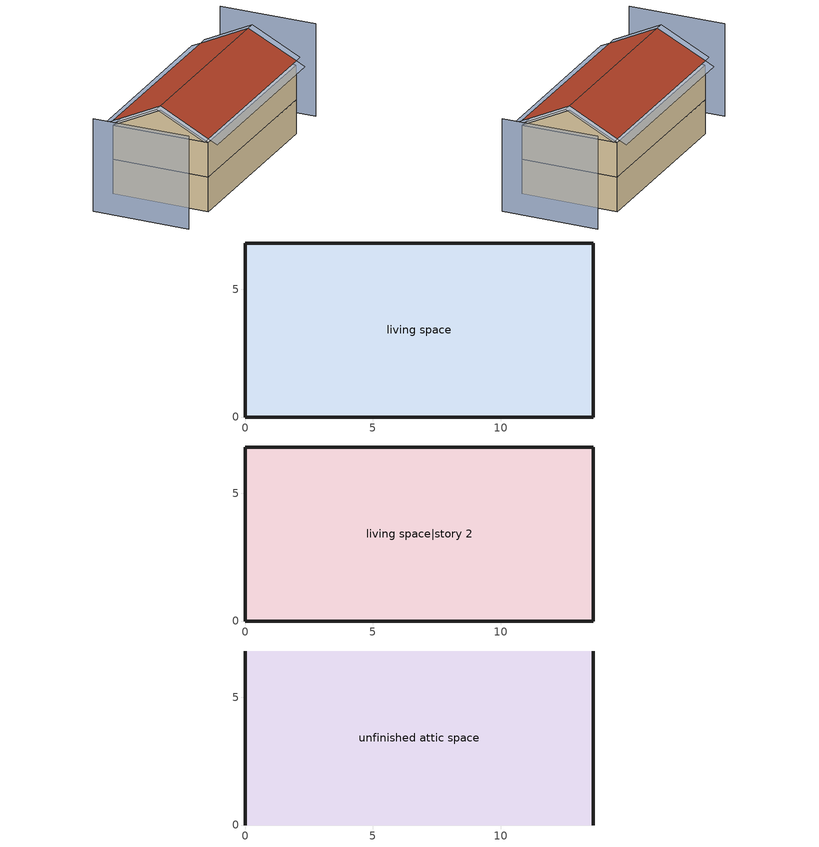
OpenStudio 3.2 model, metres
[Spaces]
living space
 floor foundation: 0,0 0,6.82 13.63,6.82 13.63,0 z0
 wall outside: 0,6.82 0,0 13.63,0 13.63,6.82 0,6.82 z0:2.44
living space|story 2
 floor to living space: 0,0 0,6.82 13.63,6.82 13.63,0 z2.44
 wall outside: 0,6.82 0,0 13.63,0 13.63,6.82 0,6.82 z2.44:4.88
unfinished attic space
 floor to living space|story 2: 0,6.82 13.63,6.82 13.63,0 0,0 z4.88
 wall outside: 0,3.41,6.58 0,6.82,4.88 0,0,4.88; 13.63,3.41,6.58 13.63,0,4.88 13.63,6.82,4.88
 roof outside: 13.63,3.41,6.89 0,3.41,6.89 0,0,5.18 13.63,0,5.18; 0,3.41,6.89 13.63,3.41,6.89 13.63,6.82,5.18 0,6.82,5.18
shading: -3.05,6.82 -3.05,0 / 16.68,0 16.68,6.82 z0:6.58; -0.61,6.82,5.18 -0.61,3.41,6.89 0,3.41,6.89 0,6.82,5.18; 14.24,3.41,6.89 14.24,6.82,5.18 13.63,6.82,5.18 13.63,3.41,6.89; 13.63,7.43,4.88 0,7.43,4.88 0,6.82,5.18 13.63,6.82,5.18; 14.24,0,5.18 14.24,3.41,6.89 13.63,3.41,6.89 13.63,0,5.18; -0.61,3.41,6.89 -0.61,0,5.18 0,0,5.18 0,3.41,6.89; 0,-0.61,4.88 13.63,-0.61,4.88 13.63,0,5.18 0,0,5.18
[Site]
Denver Intl Ap_CO_USA: Latitude {deg}=39.83; Longitude {deg}=-104.65; Time Zone {hr}=-7; Elevation {m}=1650
[ClimateZones]
Climate Zone Institution Name 1=Building America; Climate Zone Document Year 1=0; Climate Zone Value 1=Cold
[Site:WaterMainsTemperature]
Calculation Method=Correlation; Annual Average Outdoor Air Temperature {C}=10.8753; Maximum Difference In Monthly Average Outdoor Air Temperatures {deltaC}=23.1524
[Site:GroundTemperature:Deep]
10.8753, 10.8753, 10.8753, 10.8753, 10.8753, 10.8753, 10.8753, 10.8753, 10.8753, 10.8753, 10.8753, 10.8753
[Building]
Building 1: North Axis {deg}=180; Standards Number of Stories=2; Standards Number of Above Ground Stories=2; Standards Building Type=singlefamilydetached; Standards Number of Living Units=1
[ThermalZone] Use Ideal Air Loads=No
living zone; unfinished attic zone
[Sizing:Zone] Zone Cooling Design Supply Air Temperature Input Method=SupplyAirTemperature; Zone Cooling Design Supply Air Temperature {C}=14; Zone Cooling Design Supply Air Temperature Difference {deltaC}=11.11; Zone Heating Design Supply Air Temperature Input Method=SupplyAirTemperature; Zone Heating Design Supply Air Temperature {C}=40; Zone Heating Design Supply Air Temperature Difference {deltaC}=11.11; Zone Cooling Design Supply Air Humidity Ratio {kg-H2O/kg-air}=0.0085; Zone Heating Design Supply Air Humidity Ratio {kg-H2O/kg-air}=0.008; Cooling Design Air Flow Method=DesignDay; Heating Design Air Flow Method=DesignDay; Account for Dedicated Outdoor Air System=No; Dedicated Outdoor Air System Control Strategy=NeutralSupplyAir; Dedicated Outdoor Air Low Setpoint Temperature for Design {C}=autosize; Dedicated Outdoor Air High Setpoint Temperature for Design {C}=autosize
living zone; unfinished attic zone
[Zone equipment]
living zone: res unit heater gas unitary system
[Space]
Name | Space Type | Thermal Zone | Building Unit
living space; living space|story 2 | Space Type 1 | living zone | unit 1
unfinished attic space | Space Type 2 | unfinished attic zone
[SpaceType]
Name | Standards Space Type
Space Type 1 | living
Space Type 2 | unfinished attic
[BuildingUnit]
unit 1: Building Unit Type=Residential
[External:File]
8760.csv: File=8760.csv
[People:Definition] Number of People Calculation Method=People; Number of People {people}=1.32; Fraction Radiant=0.319734; Sensible Heat Fraction=0.573; Carbon Dioxide Generation Rate {m3/s-W}=0; Enable ASHRAE 55 Comfort Warnings=No; Mean Radiant Temperature Calculation Type=ZoneAveraged
res occupants|living space|story 2; res occupants|living space
[People] Number of People Schedule=occupants; Activity Level Schedule=res occupants activity schedule; Multiplier=1
Name | People Definition | Space or SpaceType
res occupants|living space|story 2 | res occupants|living space|story 2 | living space|story 2
res occupants|living space | res occupants|living space | living space
[Coil:Heating:Gas]
res unit heater gas heating coil: Availability Schedule=Always On Discrete; Gas Burner Efficiency=0.78; Nominal Capacity {W}=AutoSize; Parasitic Electric Load {W}=0; Parasitic Gas Load {W}=0; Fuel Type=NaturalGas
[Fan:OnOff]
res unit heater gas htg supply fan: Availability Schedule=Always On Discrete; Fan Total Efficiency=1; Pressure Rise {Pa}=0; Maximum Flow Rate {m3/s}=autosize; Motor Efficiency=1; Motor In Airstream Fraction=1; Fan Power Ratio Function of Speed Ratio Curve=Fan On Off Power Curve; Fan Efficiency Ratio Function of Speed Ratio Curve=Fan On Off Efficiency Curve
[AirLoopHVAC:UnitarySystem]
res unit heater gas unitary system: Control Type=Load; Controlling Zone or Thermostat Location=living zone; Dehumidification Control Type=None; Availability Schedule=Always On Discrete; Supply Fan=res unit heater gas htg supply fan; Fan Placement=BlowThrough; Supply Air Fan Operating Mode Schedule=Always Off Discrete; Heating Coil=res unit heater gas heating coil; DX Heating Coil Sizing Ratio=1; Use DOAS DX Cooling Coil=No; DOAS DX Cooling Coil Leaving Minimum Air Temperature {C}=2; Latent Load Control=SensibleOnlyLoadControl; Supply Air Flow Rate Method During Cooling Operation=SupplyAirFlowRate; Supply Air Flow Rate During Cooling Operation {m3/s}=0; Supply Air Flow Rate During Heating Operation {m3/s}=Autosize; Supply Air Flow Rate When No Cooling or Heating is Required {m3/s}=0; Maximum Supply Air Temperature {C}=48.8889; Maximum Outdoor Dry-Bulb Temperature for Supplemental Heater Operation {C}=21; Maximum Cycling Rate {cycles/hr}=2.5; Heat Pump Time Constant {s}=60; Fraction of On-Cycle Power Use=0.01; Heat Pump Fan Delay Time {s}=60; Ancilliary On-Cycle Electric Power {W}=0; Ancilliary Off-Cycle Electric Power {W}=0
[Schedule:File]
occupants: External File=8760.csv; Column Number=1; Rows to Skip at Top=1; Number of Hours of Data=8760; Minutes per Item=60
[Schedule:Constant]
Name | Value
res occupants activity schedule | 112.539
Always On Discrete | 1
Always Off Discrete | 0
[Curve:Exponent]
Fan On Off Power Curve: Coefficient1 Constant=1; Coefficient2 Constant=0; Coefficient3 Constant=0; Minimum Value of x=0; Maximum Value of x=1
[Curve:Cubic]
Fan On Off Efficiency Curve: Coefficient1 Constant=1; Coefficient2 x=0; Coefficient3 x**2=0; Coefficient4 x**3=0; Minimum Value of x=0; Maximum Value of x=1
